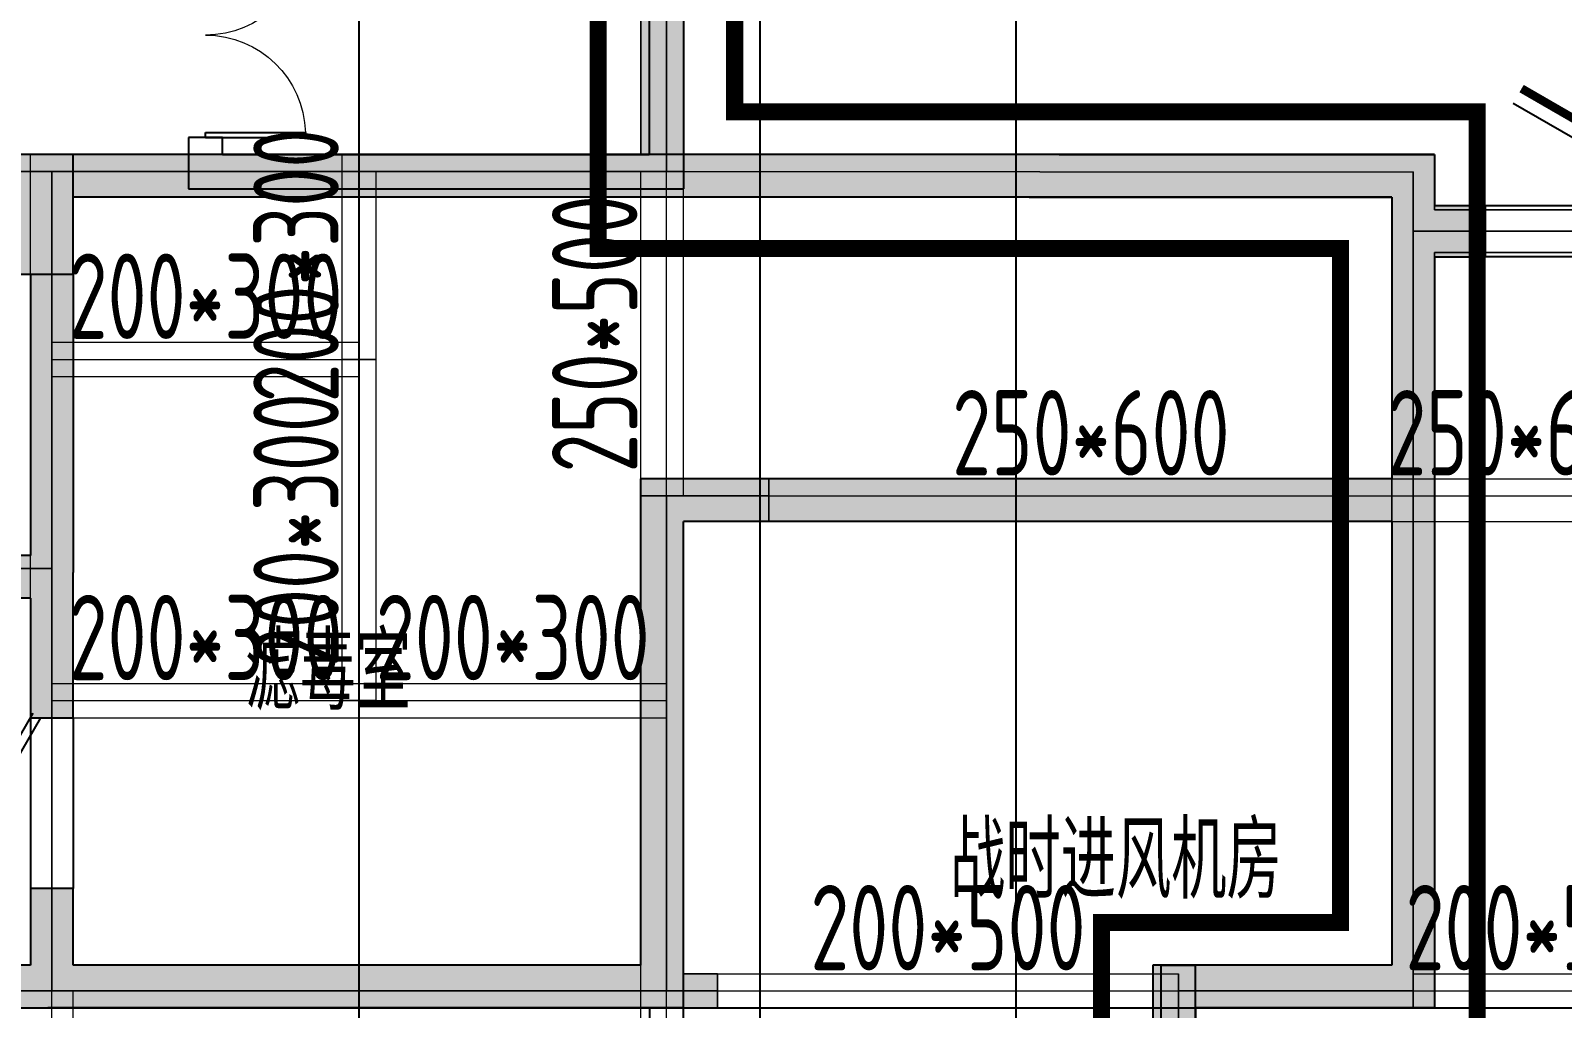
# Model space of a CAD drawing. Extents: x 369444 to 684549, y -549309 to 575337.
# Drawn here: x 409249 to 418224, y 455254 to 460983 of the extents above; entities that cross this region are included whole.
import ezdxf

# ---------------------------------------------------------------- set-up
doc = ezdxf.new("R2010")
doc.units = 0
doc.header["$LTSCALE"] = 1000
doc.header["$MEASUREMENT"] = 0
doc.linetypes.add('DASH', pattern=[0.35, 0.25, -0.1])
for name, color, linetype, lineweight, true_color in [('-1-0-1', 7, 'Continuous', 0, 0xc0c0c0), ('-1-1-2', 7, 'Continuous', 0, 0xc0c0c0), ('-2-0-1', 1, 'Continuous', 0, 0xff0000), ('-2-1-2', 9, 'Continuous', 0, 0x808080), ('1-6-1', 7, 'Continuous', 0, 0x55ff55), ('1-6-2', 7, 'Continuous', 0, 0x55ff55), ('12-6-1', 4, 'Continuous', 0, 0x00ffff), ('12-6-2', 4, 'Continuous', 0, 0x00ffff), ('12-6-5', 4, 'Continuous', 0, 0x00ffff)]:
    doc.layers.add(name, color=color, linetype=linetype, lineweight=lineweight, true_color=true_color)
for name, color, linetype in [('A-WALL-HATCH', 8, 'Continuous'), ('COLUMN', 9, 'Continuous'), ('DOTE', 1, 'Continuous'), ('PUB_HATCH', 8, 'Continuous'), ('WALL', 9, 'Continuous'), ('WINDOW', 4, 'Continuous'), ('防火分区线', 7, 'Continuous')]:
    doc.layers.add(name, color=color, linetype=linetype)
doc.styles.add('_TCH_DIM', font='SIMPLEX', dxfattribs={"bigfont": 'GBCBIG'})
doc.styles.add('yjkcad', font='yjkeng.shx', dxfattribs={"width": 0.7, "height": 250, "bigfont": 'yjkchn.shx'})

# ---------------------------------------------------------------- blocks, each defined once
blk = doc.blocks.new('$DorLib2D$00000002')
for p, q in [((-0.5, 0), (-0.5, 0.4875)), ((-0.475, 0.4875), (-0.5, 0.4875)), ((-0.475, 0), (-0.475, 0.4875)), ((0.475, 0), (0.475, 0.4875)), ((0.475, 0.4875), (0.5, 0.4875)), ((0.5, 0), (0.5, 0.4875)), ((-0.5, 0), (-0.475, 0)), ((0.5, 0), (0.475, 0))]:
    blk.add_line(p, q)
at = {"lineweight": 13}
for centre, start, end in [((-0.4875, 0), 0, 88.53072), ((0.4875, 0), 91.46928, 180)]:
    blk.add_arc(centre, 0.4875, start, end, dxfattribs=at)
blk = doc.blocks.new('$DorLib2D$00000192')
at = {"color": 0}
blk.add_line((-0.5, 0.125), (0.366, 0.625), dxfattribs=at)
at = {"color": 0, "const_width": 0.0417}
blk.add_lwpolyline([(-0.5417, 0.1972), (0.3244, 0.6972)], dxfattribs=at)
blk = doc.blocks.new('_FZH')
blk.add_lwpolyline([(-0.5, -0.5), (0.5, -0.5), (0.5, 0.5), (-0.5, 0.5)], close=True)
at = {"layer": 'PUB_HATCH'}
blk.add_solid([(-0.5, -0.5), (0.5, -0.5), (-0.5, 0.5), (0.5, 0.5)], dxfattribs=at)
blk = doc.blocks.new('$DorLib2D$00000182')
at = {"color": 0}
for p, q in [((-0.5267, 0.1129), (0.3394, 0.6129)), ((-0.5, 0.0667), (0.366, 0.5667))]:
    blk.add_line(p, q, dxfattribs=at)

msp = doc.modelspace()

# ---------------------------------------------------------------- hatches: boundary and pattern name
at = {"layer": 'A-WALL-HATCH'}
msp.add_hatch(color=256, dxfattribs=at).paths.add_polyline_path([(409499.6, 459557), (409499.6, 460257), (409049.6, 460257), (409049.6, 459557)])
at = {"layer": 'PUB_HATCH'}
h = msp.add_hatch(color=256, dxfattribs=at)
h.dxf.hatch_style = 1
h.paths.add_polyline_path([(433674.5, 461707), (433674.5, 462107), (434074.5, 462107), (434074.5, 461707)], flags=17)
h.paths.add_polyline_path([(405174.5, 461707), (405174.5, 462107), (404774.5, 462107), (404774.5, 461707)], flags=17)
h.paths.add_polyline_path([(419974.5, 457857), (420074.5, 457857), (420074.5, 458357), (419574.5, 458357), (419574.5, 457857), (419724.5, 457857)], flags=17)
h.paths.add_polyline_path([(420174.5, 458357), (419574.5, 458357), (419574.5, 455257), (419974.5, 455257), (419974.5, 455457), (419824.5, 455457), (419824.5, 458107), (420174.5, 458107)])
h.paths.add_polyline_path([(399474.5, 455257), (399474.5, 460257), (400224.5, 460257), (400224.5, 460007), (399724.5, 460007), (399724.5, 455257)])
h.paths.add_polyline_path([(409249.5, 456957), (409249.5, 460257), (409499.5, 460257), (409499.5, 456957)])
h.paths.add_polyline_path([(393024.5, 457657), (393024.5, 452107), (393524.5, 452107), (393524.5, 451857), (392774.5, 451857), (392774.5, 457657)])
h.paths.add_polyline_path([(396324.5, 451857), (395424.5, 451857), (395424.5, 452107), (396324.5, 452107), (396324.5, 454357), (396574.5, 454357), (396574.5, 452107), (397124.5, 452107), (397124.5, 451857)])
h.paths.add_polyline_path([(402924.5, 453557), (402924.5, 451107), (403824.5, 451107), (403824.5, 450857), (402674.5, 450857), (402674.5, 453557)])
h.paths.add_polyline_path([(405624.5, 459557), (405624.5, 460257), (407674.5, 460257), (407674.5, 460007), (405874.5, 460007), (405874.5, 459557)])
h.paths.add_polyline_path([(416074.5, 453557), (416074.5, 450857), (414924.5, 450857), (414924.5, 451107), (415824.5, 451107), (415824.5, 453557)])
h.paths.add_polyline_path([(413574.5, 458107), (413074.5, 458107), (413074.5, 455457), (413274.5, 455457), (413274.5, 455257), (412824.5, 455257), (412824.5, 458357), (413574.5, 458357)])
h.paths.add_polyline_path([(419274.5, 453557), (419274.5, 450857), (418624.5, 450857), (418624.5, 451107), (419024.5, 451107), (419024.5, 453557)])
h.paths.add_polyline_path([(406974.5, 461656.8), (406974.5, 462557), (410374.5, 462557), (410374.5, 461656.8), (410174.5, 461656.8), (410174.5, 462357), (407174.5, 462357), (407174.5, 461656.7)], flags=17)
h.paths.add_polyline_path([(405274.5, 455457), (405674.5, 455457), (405674.5, 458107), (405174.5, 458107), (405174.5, 458357), (405874.5, 458357), (405874.5, 455257), (405274.5, 455257)])
h.paths.add_polyline_path([(399724.5, 451107), (400124.5, 451107), (400124.5, 450857), (399474.5, 450857), (399474.5, 451857), (398924.5, 451857), (398924.5, 452107), (399474.5, 452107), (399474.5, 453757), (399724.5, 453757), (399724.5, 452107)])
h.paths.add_polyline_path([(405924.5, 451107), (406124.5, 451107), (406124.5, 450857), (405924.5, 450857), (405524.5, 450857), (405524.5, 451107), (405674.5, 451107), (405674.5, 453557), (405924.5, 453557)])
h.paths.add_polyline_path([(418674.5, 458357), (419274.5, 458357), (419274.5, 455257), (418874.5, 455257), (418874.5, 455457), (419024.5, 455457), (419024.5, 458107), (418674.5, 458107)])
h.paths.add_polyline_path([(396324.5, 456907), (396324.5, 457407), (394524.5, 457407), (394524.5, 457657), (396574.5, 457657), (396574.5, 456907)])
h.paths.add_polyline_path([(401924.5, 458107), (401374.5, 458107), (401374.5, 456307), (401124.5, 456307), (401124.5, 458357), (401924.5, 458357)])
h.paths.add_polyline_path([(410174.5, 464207), (410174.5, 464757), (407974.5, 464757), (407974.5, 464207), (407774.5, 464207), (407774.5, 464957), (410374.5, 464957), (410374.5, 464207)], flags=17)
h.paths.add_polyline_path([(413074.5, 451107), (413224.5, 451107), (413224.5, 450857), (412824.5, 450857), (412624.5, 450857), (412624.5, 451107), (412824.5, 451107), (412824.5, 453557), (413074.5, 453557)])
h.paths.add_polyline_path([(439124.5, 455257), (439124.5, 460007), (438624.5, 460007), (438624.5, 460257), (439374.5, 460257), (439374.5, 455257)])
h.paths.add_polyline_path([(429349.5, 456957), (429349.5, 460257), (429599.5, 460257), (429599.5, 456957)])
h.paths.add_polyline_path([(446074.5, 457657), (446074.5, 451857), (445324.5, 451857), (445324.5, 452107), (445824.5, 452107), (445824.5, 457657)])
h.paths.add_polyline_path([(441724.5, 451857), (441724.5, 452107), (442274.5, 452107), (442274.5, 454357), (442524.5, 454357), (442524.5, 452107), (443424.5, 452107), (443424.5, 451857), (442524.5, 451857)])
h.paths.add_polyline_path([(432974.5, 459557), (432974.5, 460007), (431174.5, 460007), (431174.5, 460257), (433224.5, 460257), (433224.5, 459557)])
h.paths.add_polyline_path([(423024.5, 453557), (423024.5, 451107), (423924.5, 451107), (423924.5, 450857), (422774.5, 450857), (422774.5, 453557)])
h.paths.add_polyline_path([(425274.5, 458357), (426024.5, 458357), (426024.5, 455257), (425574.5, 455257), (425574.5, 455457), (425774.5, 455457), (425774.5, 458107), (425274.5, 458107)])
h.paths.add_polyline_path([(419824.5, 453557), (419824.5, 451107), (420224.5, 451107), (420224.5, 450857), (419574.5, 450857), (419574.5, 453557)])
h.paths.add_polyline_path([(431674.5, 461656.8), (431674.5, 462357), (428674.5, 462357), (428674.5, 461656.8), (428474.5, 461656.8), (428474.5, 462557), (431874.5, 462557), (431874.5, 461656.8)], flags=17)
h.paths.add_polyline_path([(433574.5, 455257), (432974.5, 455257), (432974.5, 458357), (433674.5, 458357), (433674.5, 458107), (433174.5, 458107), (433174.5, 455457), (433574.5, 455457)])
h.paths.add_polyline_path([(439124.5, 452107), (439124.5, 453757), (439374.5, 453757), (439374.5, 452107), (439924.5, 452107), (439924.5, 451857), (439374.5, 451857), (439374.5, 450857), (438724.5, 450857), (438724.5, 451107), (439124.5, 451107)])
h.paths.add_polyline_path([(444324.5, 457407), (442524.5, 457407), (442524.5, 456907), (442274.5, 456907), (442274.5, 457657), (444324.5, 457657)])
h.paths.add_polyline_path([(432924.5, 453557), (433174.5, 453557), (433174.5, 451107), (433324.5, 451107), (433324.5, 450857), (432924.5, 450857), (432724.5, 450857), (432724.5, 451107), (432924.5, 451107)])
h.paths.add_polyline_path([(436924.5, 458357), (437724.5, 458357), (437724.5, 456307), (437474.5, 456307), (437474.5, 458107), (436924.5, 458107)])
h.paths.add_polyline_path([(436174.5, 453557), (436174.5, 450857), (435024.5, 450857), (435024.5, 451107), (435924.5, 451107), (435924.5, 453557)])
h.paths.add_polyline_path([(428474.5, 464207), (428474.5, 464957), (431074.5, 464957), (431074.5, 464207), (430874.5, 464207), (430874.5, 464757), (428674.5, 464757), (428674.5, 464207)], flags=17)
h.paths.add_polyline_path([(429349.5, 451107), (429349.5, 454357), (429599.5, 454357), (429599.5, 451107), (430324.5, 451107), (430324.5, 450857), (429349.5, 450857), (428624.5, 450857), (428624.5, 451107)])
h.paths.add_polyline_path([(425774.5, 453557), (426024.5, 453557), (426024.5, 451107), (426224.5, 451107), (426224.5, 450857), (426024.5, 450857), (425624.5, 450857), (425624.5, 451107), (425774.5, 451107)])
h.paths.add_polyline_path([(413074.5, 461657.3), (413324.5, 461657.3), (413324.5, 462157.3), (412824.5, 462157.3), (412824.5, 461657.3)], flags=17)
h.paths.add_polyline_path([(425774.5, 461657), (426024.5, 461657), (426024.5, 462157), (425524.5, 462157), (425524.5, 461657)], flags=17)
edge = h.paths.add_edge_path()
edge.add_line((413074.5, 461657), (413074.5, 460057))
edge.add_line((413074.5, 460057), (411074.5, 460057))
edge.add_line((411074.5, 460057), (411074.5, 460257))
edge.add_line((411074.5, 460257), (412824.5, 460257))
edge.add_line((412824.5, 460257), (412824.5, 461657.3))
edge.add_line((404774.5, 461707), (401874.5, 461707))
edge.add_line((401874.5, 461707), (401874.5, 464457))
edge.add_line((401874.5, 464457), (399674.5, 464457))
edge.add_line((399674.5, 464457), (399674.5, 461657))
edge.add_line((399674.5, 461657), (399174.5, 461657))
edge.add_line((399174.5, 461657), (399174.5, 461857))
edge.add_line((399174.5, 461857), (399474.5, 461857))
edge.add_line((399474.5, 461857), (399474.5, 464457))
edge.add_line((399474.5, 464457), (397174.5, 464457))
edge.add_line((397174.5, 464457), (397174.5, 463507))
edge.add_line((397174.5, 463507), (396924.5, 463507))
edge.add_line((396924.5, 463507), (396924.5, 464457))
edge.add_line((396924.5, 464457), (396924.5, 464907))
edge.add_line((396924.5, 464907), (392224.5, 464907))
edge.add_line((392224.5, 464907), (392224.5, 461907))
edge.add_line((392224.5, 461907), (393024.5, 461907))
edge.add_line((393024.5, 461907), (393024.5, 461157))
edge.add_line((393024.5, 461157), (392774.5, 461157))
edge.add_line((392774.5, 461157), (392774.5, 461657))
edge.add_line((392774.5, 461657), (391974.5, 461657))
edge.add_line((391974.5, 461657), (391974.5, 465157))
edge.add_line((391974.5, 465157), (397174.5, 465157))
edge.add_line((397174.5, 465157), (397174.5, 464707))
edge.add_line((397174.5, 464707), (399674.5, 464707))
edge.add_line((399674.5, 464707), (402124.5, 464707))
edge.add_line((402124.5, 464707), (402124.5, 461957))
edge.add_line((402124.5, 461957), (404774.5, 461957))
edge.add_line((426024.5, 461657), (426024.5, 460257))
edge.add_line((426024.5, 460257), (427774.5, 460257))
edge.add_line((427774.5, 460257), (427774.5, 460057))
edge.add_line((427774.5, 460057), (425774.5, 460057))
edge.add_line((425774.5, 460057), (425774.5, 461657))
edge.add_line((434074.5, 461957), (436724.5, 461957))
edge.add_line((436724.5, 461957), (436724.5, 464707))
edge.add_line((436724.5, 464707), (439174.5, 464707))
edge.add_line((439174.5, 464707), (441674.5, 464707))
edge.add_line((441674.5, 464707), (441674.5, 465157))
edge.add_line((441674.5, 465157), (446874.5, 465157))
edge.add_line((446874.5, 465157), (446874.5, 461657))
edge.add_line((446874.5, 461657), (446074.5, 461657))
edge.add_line((446074.5, 461657), (446074.5, 461157))
edge.add_line((446074.5, 461157), (445824.5, 461157))
edge.add_line((445824.5, 461157), (445824.5, 461907))
edge.add_line((445824.5, 461907), (446624.5, 461907))
edge.add_line((446624.5, 461907), (446624.5, 464907))
edge.add_line((446624.5, 464907), (441924.5, 464907))
edge.add_line((441924.5, 464907), (441924.5, 464457))
edge.add_line((441924.5, 464457), (441924.5, 463507))
edge.add_line((441924.5, 463507), (441674.5, 463507))
edge.add_line((441674.5, 463507), (441674.5, 464457))
edge.add_line((441674.5, 464457), (439374.5, 464457))
edge.add_line((439374.5, 464457), (439374.5, 461857))
edge.add_line((439374.5, 461857), (439674.5, 461857))
edge.add_line((439674.5, 461857), (439674.5, 461657))
edge.add_line((439674.5, 461657), (439174.5, 461657))
edge.add_line((439174.5, 461657), (439174.5, 464457))
edge.add_line((439174.5, 464457), (436974.5, 464457))
edge.add_line((436974.5, 464457), (436974.5, 461707))
edge.add_line((436974.5, 461707), (434074.5, 461707))
edge.add_line((405174.5, 462107), (405174.5, 467557))
edge.add_line((405174.5, 467557), (412274.5, 467557))
edge.add_line((412274.5, 467557), (412274.5, 464707))
edge.add_line((412274.5, 464707), (412824.5, 464707))
edge.add_line((412824.5, 464707), (412824.5, 464307))
edge.add_line((412824.5, 464307), (413074.5, 464307))
edge.add_line((413074.5, 464307), (413074.5, 464957))
edge.add_line((413074.5, 464957), (412524.5, 464957))
edge.add_line((412524.5, 464957), (412524.5, 467557))
edge.add_line((412524.5, 467557), (413374.5, 467557))
edge.add_line((413374.5, 467557), (413374.5, 465557))
edge.add_line((413374.5, 465557), (419424.5, 465557))
edge.add_line((404924.5, 462107), (404924.5, 467807))
edge.add_line((404924.5, 467807), (412274.5, 467807))
edge.add_line((412274.5, 467807), (413624.5, 467807))
edge.add_line((413624.5, 467807), (413624.5, 465807))
edge.add_line((413624.5, 465807), (419424.5, 465807))
edge.add_line((419924.5, 465557), (425474.5, 465557))
edge.add_line((425474.5, 465557), (425474.5, 467557))
edge.add_line((425474.5, 467557), (426324.5, 467557))
edge.add_line((426324.5, 467557), (426324.5, 464957))
edge.add_line((426324.5, 464957), (425774.5, 464957))
edge.add_line((425774.5, 464957), (425774.5, 464307))
edge.add_line((425774.5, 464307), (426024.5, 464307))
edge.add_line((426024.5, 464307), (426024.5, 464707))
edge.add_line((426024.5, 464707), (426574.5, 464707))
edge.add_line((426574.5, 464707), (426574.5, 467557))
edge.add_line((426574.5, 467557), (433674.5, 467557))
edge.add_line((433674.5, 467557), (433674.5, 462107))
edge.add_line((419924.5, 465807), (425224.5, 465807))
edge.add_line((425224.5, 465807), (425224.5, 467807))
edge.add_line((425224.5, 467807), (426574.5, 467807))
edge.add_line((426574.5, 467807), (433924.5, 467807))
edge.add_line((433924.5, 467807), (433924.5, 462107))
h.paths.add_polyline_path([(410224.5, 451107), (410224.5, 450857), (408524.5, 450857), (408524.5, 451107), (409249.5, 451107), (409249.5, 454357), (409499.5, 454357), (409499.5, 451107)])
h = msp.add_hatch(color=256, dxfattribs=at)
h.dxf.hatch_style = 1
h.paths.add_polyline_path([(413074.5, 461657.3), (413074.5, 461657.3), (412824.5, 461657.3), (412824.5, 460257), (411074.5, 460257), (411074.5, 460057), (413074.5, 460057)])
for points in [[(409499.6, 460257), (409499.6, 460007), (417224.6, 460007), (417474.6, 460257)], [(417474.6, 460257), (417224.6, 460007), (417224.6, 459657), (417424.6, 459777), (417474.6, 459957)], [(417474.6, 459657), (417774.6, 459657), (417774.6, 459957), (417474.6, 459957), (417424.6, 459777)], [(417424.6, 459777), (417224.6, 459657), (417224.6, 458357), (417274.6, 458207), (417474.6, 458107), (417474.6, 459657)], [(409499.6, 459557), (409249.6, 459557), (409249.6, 457907), (409299.6, 457787), (409499.6, 457807)], [(417274.6, 458207), (417224.6, 458357), (412824.6, 458357), (413074.6, 458107), (417224.6, 458107)], [(412824.6, 455507), (413074.6, 455257), (413074.6, 458107), (412824.6, 458357)], [(417274.6, 458207), (417224.6, 458107), (417224.6, 455507), (417474.6, 455257), (417474.6, 458107)], [(409299.6, 457787), (409249.6, 457907), (407774.6, 457907), (407674.6, 457897), (407774.6, 457657), (409249.6, 457657)], [(409249.6, 457657), (409249.6, 456957), (409499.6, 456957), (409499.6, 457807), (409299.6, 457787)], [(409499.6, 455507), (409499.6, 455957), (409249.6, 455957), (409249.6, 455507), (409366.3, 455423.6)], [(409249.6, 455507), (407374.6, 455507), (407374.6, 455257), (409349.6, 455257), (409366.3, 455423.6)], [(413074.6, 455257), (412824.6, 455507), (409499.6, 455507), (409366.3, 455423.6), (409349.6, 455257)], [(417474.6, 455257), (417224.6, 455507), (415824.6, 455507), (416074.6, 455257)], [(416074.6, 455257), (415824.6, 455507), (415824.6, 451107), (416074.6, 450857)]]:
    msp.add_hatch(color=256, dxfattribs=at).paths.add_polyline_path(points)

# ---------------------------------------------------------------- linework, layer by layer
at = {"layer": '-1-0-1', "color": 0}
for p in [(409374.4, 460156.9, -3600), (411174.4, 460156.9, -3600), (412974.4, 460156.9, -3600), (417349.3, 460153.8, -3600), (417349.3, 459807.2, -3600), (409374.4, 459056.9, -3600), (411174.4, 459056.9, -3600), (412974.4, 458256.9, -3600), (413574.4, 458256.9, -3600), (417349.3, 458256.9, -3600), (409374.4, 457832.2, -3600), (409374.4, 457056.9, -3600), (411174.4, 457056.9, -3600), (412974.4, 457056.9, -3600), (409374.4, 455356.9, -3600), (412974.4, 455356.9, -3600), (413274.4, 455356.9, -3600), (415974.4, 455356.9, -3600), (417349.3, 455356.9, -3600)]:
    msp.add_point(p, dxfattribs=at)
at = {"layer": '-1-1-2', "color": 0}
for p, q in [((409374.4, 460156.9, -3600), (409374.4, 460156.9)), ((411174.4, 460156.9, -3600), (411174.4, 460156.9)), ((412974.4, 460156.9, -3600), (412974.4, 460156.9)), ((417349.3, 460153.8, -3600), (417349.3, 460153.8)), ((417349.3, 459807.2, -3600), (417349.3, 459807.2)), ((409374.4, 459056.9, -3600), (409374.4, 459056.9)), ((411174.4, 459056.9, -3600), (411174.4, 459056.9)), ((412974.4, 458256.9, -3600), (412974.4, 458256.9)), ((413574.4, 458256.9, -3600), (413574.4, 458256.9)), ((417349.3, 458256.9, -3600), (417349.3, 458256.9)), ((409374.4, 457832.2, -3600), (409374.4, 457832.2)), ((409374.4, 457056.9, -3600), (409374.4, 457056.9)), ((411174.4, 457056.9, -3600), (411174.4, 457056.9)), ((412974.4, 457056.9, -3600), (412974.4, 457056.9)), ((409374.4, 455356.9, -3600), (409374.4, 455356.9)), ((412974.4, 455356.9, -3600), (412974.4, 455356.9)), ((413274.4, 455356.9, -3600), (413274.4, 455356.9)), ((415974.4, 455356.9, -3600), (415974.4, 455356.9)), ((417349.3, 455356.9, -3600), (417349.3, 455356.9))]:
    msp.add_line(p, q, dxfattribs=at)
at = {"layer": '-2-0-1', "color": 0}
for p, q in [((412974.4, 460156.9, -3600), (412974.4, 461256.7, -3600)), ((407644.4, 460156.9, -3600), (409374.4, 460156.9, -3600)), ((409374.4, 460156.9, -3600), (411174.4, 460156.9, -3600)), ((409374.4, 459056.9, -3600), (409374.4, 460156.9, -3600)), ((411174.4, 460156.9, -3600), (412974.4, 460156.9, -3600)), ((411174.4, 459056.9, -3600), (411174.4, 460156.9, -3600)), ((412974.4, 460156.9, -3600), (417349.3, 460153.8, -3600)), ((412974.4, 458256.9, -3600), (412974.4, 460156.9, -3600)), ((417349.3, 459807.2, -3600), (417349.3, 460153.8, -3600)), ((417349.3, 459807.2, -3600), (422399.3, 459807.2, -3600)), ((417349.3, 458256.9, -3600), (417349.3, 459807.2, -3600)), ((409374.4, 457832.2, -3600), (409374.4, 459056.9, -3600)), ((409374.4, 459056.9, -3600), (411174.4, 459056.9, -3600)), ((411174.4, 457056.9, -3600), (411174.4, 459056.9, -3600)), ((412974.4, 458256.9, -3600), (413574.4, 458256.9, -3600)), ((412974.4, 457056.9, -3600), (412974.4, 458256.9, -3600)), ((413574.4, 458256.9, -3600), (417349.3, 458256.9, -3600)), ((417349.3, 455356.9, -3600), (417349.3, 458256.9, -3600)), ((417349.3, 458256.9, -3600), (418674.4, 458256.9, -3600)), ((407644.4, 457832.2, -3600), (409374.4, 457832.2, -3600)), ((409374.4, 457056.9, -3600), (409374.4, 457832.2, -3600)), ((409374.4, 455356.9, -3600), (409374.4, 457056.9, -3600)), ((409374.4, 457056.9, -3600), (411174.4, 457056.9, -3600)), ((411174.4, 457056.9, -3600), (412974.4, 457056.9, -3600)), ((412974.4, 455356.9, -3600), (412974.4, 457056.9, -3600)), ((405774.4, 455356.9, -3600), (409374.4, 455356.9, -3600)), ((409374.4, 455356.9, -3600), (412974.4, 455356.9, -3600)), ((409374.4, 454356.9, -3600), (409374.4, 455356.9, -3600)), ((412974.4, 453556.9, -3600), (412974.4, 455356.9, -3600)), ((412974.4, 455356.9, -3600), (413274.4, 455356.9, -3600)), ((413274.4, 455356.9, -3600), (415974.4, 455356.9, -3600)), ((415974.4, 454231.9, -3600), (415974.4, 455356.9, -3600)), ((415974.4, 455356.9, -3600), (417349.3, 455356.9, -3600)), ((417349.3, 455356.9, -3600), (418874.4, 455356.9, -3600))]:
    msp.add_line(p, q, dxfattribs=at)
at = {"layer": '-2-1-2', "color": 0}
for p, q in [((412974.4, 460156.9), (412974.4, 461256.7)), ((407644.4, 460156.9), (409374.4, 460156.9)), ((409374.4, 460156.9), (411174.4, 460156.9)), ((409374.4, 459056.9), (409374.4, 460156.9)), ((411174.4, 460156.9), (412974.4, 460156.9)), ((411174.4, 459056.9), (411174.4, 460156.9)), ((412974.4, 460156.9), (417349.3, 460153.8)), ((412974.4, 458256.9), (412974.4, 460156.9)), ((417349.3, 459807.2), (417349.3, 460153.8)), ((417349.3, 459807.2), (422399.3, 459807.2)), ((417349.3, 458256.9), (417349.3, 459807.2)), ((409374.4, 457832.2), (409374.4, 459056.9)), ((409374.4, 459056.9), (411174.4, 459056.9)), ((411174.4, 457056.9), (411174.4, 459056.9)), ((412974.4, 458256.9), (413574.4, 458256.9)), ((412974.4, 457056.9), (412974.4, 458256.9)), ((413574.4, 458256.9), (417349.3, 458256.9)), ((417349.3, 455356.9), (417349.3, 458256.9)), ((417349.3, 458256.9), (418674.4, 458256.9)), ((407644.4, 457832.2), (409374.4, 457832.2)), ((409374.4, 457056.9), (409374.4, 457832.2)), ((409374.4, 455356.9), (409374.4, 457056.9)), ((409374.4, 457056.9), (411174.4, 457056.9)), ((411174.4, 457056.9), (412974.4, 457056.9)), ((412974.4, 455356.9), (412974.4, 457056.9)), ((405774.4, 455356.9), (409374.4, 455356.9)), ((409374.4, 455356.9), (412974.4, 455356.9)), ((409374.4, 454356.9), (409374.4, 455356.9)), ((412974.4, 453556.9), (412974.4, 455356.9)), ((412974.4, 455356.9), (413274.4, 455356.9)), ((413274.4, 455356.9), (415974.4, 455356.9)), ((415974.4, 454231.9), (415974.4, 455356.9)), ((415974.4, 455356.9), (417349.3, 455356.9)), ((417349.3, 455356.9), (418874.4, 455356.9))]:
    msp.add_line(p, q, dxfattribs=at)
at = {"layer": '1-6-1', "color": 0}
for p, q in [((412824.4, 461256.7, -3600), (412824.4, 460256.9, -3600)), ((412824.4, 460256.9), (412824.4, 461256.7)), ((413074.4, 461256.7), (413074.4, 460256.9)), ((413074.4, 460256.9, -3600), (413074.4, 461256.7, -3600)), ((409374.4, 460256.9, -3600), (407644.4, 460256.9, -3600)), ((407644.4, 460256.9), (409374.4, 460256.9)), ((409374.4, 460256.9), (409374.4, 460256.9, -3600)), ((409374.4, 460256.9, -3600), (409374.4, 460256.9)), ((411174.4, 460256.9, -3600), (409374.4, 460256.9, -3600)), ((409374.4, 460256.9), (411174.4, 460256.9)), ((411174.4, 460256.9), (411174.4, 460256.9, -3600)), ((411174.4, 460256.9, -3600), (411174.4, 460256.9)), ((412824.4, 460256.9, -3600), (411174.4, 460256.9, -3600)), ((411174.4, 460256.9), (412824.4, 460256.9)), ((412824.4, 460256.9), (412824.4, 460256.9, -3600)), ((412824.4, 460256.9, -3600), (412824.4, 460256.9)), ((413074.4, 460256.9, -3600), (413074.4, 460256.9)), ((417474.3, 460253.7, -3600), (413074.4, 460256.9, -3600)), ((413074.4, 460256.9), (417474.3, 460253.7)), ((413074.4, 460256.9), (413074.4, 460256.9, -3600)), ((417474.3, 460253.7), (417474.3, 459932.2)), ((417474.3, 460253.7, -3600), (417474.3, 460253.7)), ((417474.3, 459932.2, -3600), (417474.3, 460253.7, -3600)), ((417474.3, 460253.7), (417474.3, 460253.7, -3600)), ((409499.4, 460006.9), (409499.4, 460006.9, -3600)), ((411174.4, 460006.9), (409499.4, 460006.9)), ((409499.4, 460006.9, -3600), (411174.4, 460006.9, -3600)), ((409499.4, 460006.9), (409499.4, 459056.9)), ((409499.4, 460006.9, -3600), (409499.4, 460006.9)), ((409499.4, 459056.9, -3600), (409499.4, 460006.9, -3600)), ((411174.4, 460006.9, -3600), (411174.4, 460006.9)), ((411174.4, 460006.9), (411174.4, 460006.9, -3600)), ((412974.4, 460006.9), (411174.4, 460006.9)), ((411174.4, 460006.9, -3600), (412974.4, 460006.9, -3600)), ((412974.3, 460006.9), (412974.3, 460006.9, -3600)), ((417224.3, 460003.9), (412974.3, 460006.9)), ((412974.3, 460006.9, -3600), (417224.3, 460003.9, -3600)), ((412974.4, 460006.9, -3600), (412974.4, 460006.9)), ((417224.3, 460003.9, -3600), (417224.3, 459807.2, -3600)), ((417224.3, 460003.9), (417224.3, 460003.9, -3600)), ((417224.3, 459807.2), (417224.3, 460003.9)), ((417224.3, 460003.9, -3600), (417224.3, 460003.9)), ((417474.3, 459932.2), (417474.3, 459932.2, -3600)), ((417474.3, 459932.2, -3600), (417474.3, 459932.2)), ((422274.3, 459932.2, -3600), (417474.3, 459932.2, -3600)), ((417474.3, 459932.2), (422274.3, 459932.2)), ((417224.3, 459807.2, -3600), (417224.3, 459807.2)), ((417224.3, 459807.2, -3600), (417224.3, 458256.9, -3600)), ((417224.3, 459807.2), (417224.3, 459807.2, -3600)), ((417224.3, 458256.9), (417224.3, 459807.2)), ((417474.3, 459682.2), (417474.3, 458256.9)), ((417474.3, 459682.2, -3600), (417474.3, 459682.2)), ((417474.3, 458256.9, -3600), (417474.3, 459682.2, -3600)), ((417474.3, 459682.2), (417474.3, 459682.2, -3600)), ((422274.3, 459682.2), (417474.3, 459682.2)), ((417474.3, 459682.2, -3600), (422274.3, 459682.2, -3600)), ((409499.4, 459056.9), (409499.4, 457832.2)), ((409499.4, 459056.9, -3600), (409499.4, 459056.9)), ((409499.4, 457832.2, -3600), (409499.4, 459056.9, -3600)), ((409499.4, 459056.9), (409499.4, 459056.9, -3600)), ((412824.4, 458356.9, -3600), (412824.4, 458356.9)), ((413574.4, 458356.9, -3600), (412824.4, 458356.9, -3600)), ((412824.4, 458356.9), (413574.4, 458356.9)), ((412824.4, 458356.9, -3600), (412824.4, 457056.9, -3600)), ((412824.4, 458356.9), (412824.4, 458356.9, -3600)), ((412824.4, 457056.9), (412824.4, 458356.9)), ((413574.4, 458356.9), (413574.4, 458356.9, -3600)), ((413574.4, 458356.9, -3600), (413574.4, 458356.9)), ((413574.4, 458106.9, -3600), (413574.4, 458356.9, -3600)), ((413574.4, 458356.9), (413574.4, 458106.9)), ((417224.3, 458256.9, -3600), (417224.3, 455506.9, -3600)), ((417224.3, 458256.9), (417224.3, 458256.9, -3600)), ((417224.3, 455506.9), (417224.3, 458256.9)), ((417224.3, 458256.9, -3600), (417224.3, 458256.9)), ((417474.3, 458256.9), (417474.3, 455256.9)), ((417474.3, 458256.9, -3600), (417474.3, 458256.9)), ((417474.3, 455256.9, -3600), (417474.3, 458256.9, -3600)), ((417474.3, 458256.9), (417474.3, 458256.9, -3600)), ((413074.4, 458106.9), (413074.4, 458106.9, -3600)), ((413574.4, 458106.9), (413074.4, 458106.9)), ((413074.4, 458106.9, -3600), (413574.4, 458106.9, -3600)), ((413074.4, 458106.9), (413074.4, 457056.9)), ((413074.4, 458106.9, -3600), (413074.4, 458106.9)), ((413074.4, 457056.9, -3600), (413074.4, 458106.9, -3600)), ((413574.4, 458106.9, -3600), (413574.4, 458106.9)), ((413574.4, 458106.9), (413574.4, 458106.9, -3600)), ((409499.4, 457832.2), (409499.4, 457832.2, -3600)), ((409499.4, 457832.2), (409499.4, 457056.9)), ((409499.4, 457832.2, -3600), (409499.4, 457832.2)), ((409499.4, 457056.9, -3600), (409499.4, 457832.2, -3600)), ((409499.4, 457056.9), (409499.4, 455506.9)), ((409499.4, 457056.9, -3600), (409499.4, 457056.9)), ((409499.4, 455506.9, -3600), (409499.4, 457056.9, -3600)), ((409499.4, 457056.9), (409499.4, 457056.9, -3600)), ((412824.4, 457056.9, -3600), (412824.4, 455506.9, -3600)), ((412824.4, 457056.9), (412824.4, 457056.9, -3600)), ((412824.4, 455506.9), (412824.4, 457056.9)), ((412824.4, 457056.9, -3600), (412824.4, 457056.9)), ((413074.4, 457056.9), (413074.4, 455456.9)), ((413074.4, 457056.9, -3600), (413074.4, 457056.9)), ((413074.4, 455456.9, -3600), (413074.4, 457056.9, -3600)), ((413074.4, 457056.9), (413074.4, 457056.9, -3600)), ((409499.4, 455506.9), (409499.4, 455506.9, -3600)), ((409499.4, 455506.9, -3600), (409499.4, 455506.9)), ((412824.4, 455506.9, -3600), (409499.4, 455506.9, -3600)), ((409499.4, 455506.9), (412824.4, 455506.9)), ((412824.4, 455506.9), (412824.4, 455506.9, -3600)), ((412824.4, 455506.9, -3600), (412824.4, 455506.9)), ((415824.4, 455506.9, -3600), (415824.4, 455506.9)), ((417224.3, 455506.9, -3600), (415824.4, 455506.9, -3600)), ((415824.4, 455506.9), (417224.3, 455506.9)), ((415824.4, 455506.9, -3600), (415824.4, 454231.9, -3600)), ((415824.4, 455506.9), (415824.4, 455506.9, -3600)), ((415824.4, 454231.9), (415824.4, 455506.9)), ((417224.3, 455506.9), (417224.3, 455506.9, -3600)), ((417224.3, 455506.9, -3600), (417224.3, 455506.9)), ((413074.4, 455456.9, -3600), (413074.4, 455456.9)), ((413274.4, 455456.9, -3600), (413074.4, 455456.9, -3600)), ((413074.4, 455456.9), (413274.4, 455456.9)), ((413074.4, 455456.9), (413074.4, 455456.9, -3600)), ((413274.4, 455456.9), (413274.4, 455456.9, -3600)), ((413274.4, 455456.9, -3600), (413274.4, 455456.9)), ((413274.4, 455256.9, -3600), (413274.4, 455456.9, -3600)), ((413274.4, 455456.9), (413274.4, 455256.9)), ((409374.4, 455256.9), (405774.4, 455256.9)), ((405774.4, 455256.9, -3600), (409374.4, 455256.9, -3600)), ((409374.4, 455256.9, -3600), (409374.4, 455256.9)), ((409374.4, 455256.9), (409374.4, 455256.9, -3600)), ((412974.4, 455256.9), (409374.4, 455256.9)), ((409374.4, 455256.9, -3600), (412974.4, 455256.9, -3600)), ((412974.4, 455256.9, -3600), (412974.4, 455256.9)), ((412974.4, 455256.9), (412974.4, 455256.9, -3600)), ((413274.4, 455256.9), (412974.4, 455256.9)), ((412974.4, 455256.9, -3600), (413274.4, 455256.9, -3600)), ((413274.4, 455256.9, -3600), (413274.4, 455256.9)), ((413274.4, 455256.9), (413274.4, 455256.9, -3600)), ((416074.4, 455256.9), (416074.4, 455256.9, -3600)), ((417474.3, 455256.9), (416074.4, 455256.9)), ((416074.4, 455256.9, -3600), (417474.3, 455256.9, -3600)), ((416074.4, 455256.9), (416074.4, 454231.9)), ((416074.4, 455256.9, -3600), (416074.4, 455256.9)), ((416074.4, 454231.9, -3600), (416074.4, 455256.9, -3600)), ((417474.3, 455256.9, -3600), (417474.3, 455256.9)), ((417474.3, 455256.9), (417474.3, 455256.9, -3600))]:
    msp.add_line(p, q, dxfattribs=at)
at = {"layer": '1-6-2', "color": 0}
for p, q in [((412974.4, 461256.7), (412974.4, 460156.9)), ((412974.4, 460156.9, -3600), (412974.4, 461256.7, -3600)), ((409374.4, 460156.9), (407644.4, 460156.9)), ((407644.4, 460156.9, -3600), (409374.4, 460156.9, -3600)), ((409374.4, 460156.9, -3600), (409374.4, 460156.9)), ((409374.4, 460156.9), (409374.4, 460156.9, -3600)), ((411174.4, 460156.9), (409374.4, 460156.9)), ((409374.4, 460156.9, -3600), (411174.4, 460156.9, -3600)), ((409374.4, 460156.9), (409374.4, 459056.9)), ((409374.4, 460156.9, -3600), (409374.4, 460156.9)), ((409374.4, 459056.9, -3600), (409374.4, 460156.9, -3600)), ((411174.4, 460156.9, -3600), (411174.4, 460156.9)), ((411174.4, 460156.9), (411174.4, 460156.9, -3600)), ((412974.4, 460156.9), (411174.4, 460156.9)), ((411174.4, 460156.9, -3600), (412974.4, 460156.9, -3600)), ((412974.4, 460156.9), (412974.4, 460156.9, -3600)), ((417349.3, 460153.8), (412974.4, 460156.9)), ((412974.4, 460156.9, -3600), (417349.3, 460153.8, -3600)), ((412974.4, 460156.9, -3600), (412974.4, 460156.9)), ((412974.4, 460156.9), (412974.4, 460156.9, -3600)), ((417349.3, 460153.8), (417349.3, 459807.2)), ((417349.3, 460153.8, -3600), (417349.3, 460153.8)), ((417349.3, 459807.2, -3600), (417349.3, 460153.8, -3600)), ((417349.3, 460153.8, -3600), (417349.3, 460153.8)), ((417349.3, 459807.2), (417349.3, 459807.2, -3600)), ((417349.3, 459807.2), (417349.3, 458256.9)), ((417349.3, 459807.2, -3600), (417349.3, 459807.2)), ((417349.3, 458256.9, -3600), (417349.3, 459807.2, -3600)), ((417349.3, 459807.2), (417349.3, 459807.2, -3600)), ((422399.3, 459807.2), (417349.3, 459807.2)), ((417349.3, 459807.2, -3600), (422399.3, 459807.2, -3600)), ((409374.4, 459056.9), (409374.4, 457832.2)), ((409374.4, 459056.9, -3600), (409374.4, 459056.9)), ((409374.4, 457832.2, -3600), (409374.4, 459056.9, -3600)), ((409374.4, 459056.9), (409374.4, 459056.9, -3600)), ((412974.4, 458256.9), (412974.4, 458256.9, -3600)), ((413574.4, 458256.9), (412974.4, 458256.9)), ((412974.4, 458256.9, -3600), (413574.4, 458256.9, -3600)), ((412974.4, 458256.9), (412974.4, 457056.9)), ((412974.4, 458256.9, -3600), (412974.4, 458256.9)), ((412974.4, 457056.9, -3600), (412974.4, 458256.9, -3600)), ((413574.4, 458256.9, -3600), (413574.4, 458256.9)), ((417349.3, 458256.9), (417349.3, 455356.9)), ((417349.3, 458256.9, -3600), (417349.3, 458256.9)), ((417349.3, 455356.9, -3600), (417349.3, 458256.9, -3600)), ((417349.3, 458256.9), (417349.3, 458256.9, -3600)), ((409374.4, 457832.2), (407644.4, 457832.2)), ((407644.4, 457832.2, -3600), (409374.4, 457832.2, -3600)), ((409374.4, 457832.2, -3600), (409374.4, 457832.2)), ((409374.4, 457832.2), (409374.4, 457832.2, -3600)), ((409374.4, 457832.2), (409374.4, 457056.9)), ((409374.4, 457832.2, -3600), (409374.4, 457832.2)), ((409374.4, 457056.9, -3600), (409374.4, 457832.2, -3600)), ((409374.4, 457056.9), (409374.4, 455356.9)), ((409374.4, 457056.9, -3600), (409374.4, 457056.9)), ((409374.4, 455356.9, -3600), (409374.4, 457056.9, -3600)), ((409374.4, 457056.9), (409374.4, 457056.9, -3600)), ((412974.4, 457056.9), (412974.4, 455356.9)), ((412974.4, 457056.9, -3600), (412974.4, 457056.9)), ((412974.4, 455356.9, -3600), (412974.4, 457056.9, -3600)), ((412974.4, 457056.9), (412974.4, 457056.9, -3600)), ((409374.4, 455356.9), (405774.4, 455356.9)), ((405774.4, 455356.9, -3600), (409374.4, 455356.9, -3600)), ((409374.4, 455356.9), (409374.4, 455356.9, -3600)), ((409374.4, 455356.9, -3600), (409374.4, 455356.9)), ((409374.4, 455356.9), (409374.4, 455356.9, -3600)), ((412974.4, 455356.9), (409374.4, 455356.9)), ((409374.4, 455356.9, -3600), (412974.4, 455356.9, -3600)), ((412974.4, 455356.9, -3600), (412974.4, 455356.9)), ((412974.4, 455356.9), (412974.4, 455356.9, -3600)), ((413274.4, 455356.9), (412974.4, 455356.9)), ((412974.4, 455356.9, -3600), (413274.4, 455356.9, -3600)), ((412974.4, 455356.9), (412974.4, 455356.9, -3600)), ((413274.4, 455356.9, -3600), (413274.4, 455356.9)), ((415974.4, 455356.9), (415974.4, 455356.9, -3600)), ((417349.3, 455356.9), (415974.4, 455356.9)), ((415974.4, 455356.9, -3600), (417349.3, 455356.9, -3600)), ((415974.4, 455356.9), (415974.4, 454231.9)), ((415974.4, 455356.9, -3600), (415974.4, 455356.9)), ((415974.4, 454231.9, -3600), (415974.4, 455356.9, -3600)), ((417349.3, 455356.9, -3600), (417349.3, 455356.9)), ((417349.3, 455356.9), (417349.3, 455356.9, -3600))]:
    msp.add_line(p, q, dxfattribs=at)
at = {"layer": '12-6-1', "color": 0}
for p, q in [((411074.4, 460156.9), (411274.4, 460156.9)), ((411074.4, 460156.9, -300), (411074.4, 460156.9)), ((411274.4, 460156.9, -300), (411074.4, 460156.9, -300)), ((411074.4, 459056.9), (411074.4, 460156.9)), ((411074.4, 459056.9, -300), (411074.4, 460156.9, -300)), ((411274.4, 460156.9), (411274.4, 460156.9, -300)), ((411274.4, 459056.9), (411274.4, 460156.9)), ((411274.4, 459056.9, -300), (411274.4, 460156.9, -300)), ((412824.4, 460156.9), (413074.4, 460156.9)), ((412824.4, 460156.9, -500), (412824.4, 460156.9)), ((413074.4, 460156.9, -500), (412824.4, 460156.9, -500)), ((412824.4, 458256.9), (412824.4, 460156.9)), ((412824.4, 458256.9, -500), (412824.4, 460156.9, -500)), ((413074.4, 460156.9), (413074.4, 460156.9, -500)), ((413074.4, 458256.9), (413074.4, 460156.9)), ((413074.4, 458256.9, -500), (413074.4, 460156.9, -500)), ((409374.4, 459156.9), (409374.4, 458956.9)), ((409374.4, 459156.9, -300), (409374.4, 459156.9)), ((409374.4, 458956.9, -300), (409374.4, 459156.9, -300)), ((409374.4, 459156.9), (411174.4, 459156.9)), ((409374.4, 459156.9, -300), (411174.4, 459156.9, -300)), ((411174.4, 459156.9), (411174.4, 458956.9)), ((411174.4, 459156.9, -300), (411174.4, 459156.9)), ((411174.4, 458956.9, -300), (411174.4, 459156.9, -300)), ((411074.4, 459056.9), (411274.4, 459056.9)), ((411074.4, 459056.9, -300), (411074.4, 459056.9)), ((411274.4, 459056.9, -300), (411074.4, 459056.9, -300)), ((411074.4, 459056.9), (411274.4, 459056.9)), ((411074.4, 459056.9, -300), (411074.4, 459056.9)), ((411274.4, 459056.9, -300), (411074.4, 459056.9, -300)), ((411074.4, 457056.9), (411074.4, 459056.9)), ((411074.4, 457056.9, -300), (411074.4, 459056.9, -300)), ((411274.4, 459056.9), (411274.4, 459056.9, -300)), ((411274.4, 459056.9), (411274.4, 459056.9, -300)), ((411274.4, 457056.9), (411274.4, 459056.9)), ((411274.4, 457056.9, -300), (411274.4, 459056.9, -300)), ((409374.4, 458956.9), (409374.4, 458956.9, -300)), ((409374.4, 458956.9), (411174.4, 458956.9)), ((409374.4, 458956.9, -300), (411174.4, 458956.9, -300)), ((411174.4, 458956.9), (411174.4, 458956.9, -300)), ((413574.4, 458356.9), (413574.4, 458106.9)), ((413574.4, 458356.9, -600), (413574.4, 458356.9)), ((413574.4, 458106.9, -600), (413574.4, 458356.9, -600)), ((413574.4, 458356.9), (417349.3, 458356.9)), ((413574.4, 458356.9, -600), (417349.3, 458356.9, -600)), ((417349.3, 458356.9), (417349.3, 458106.9)), ((417349.3, 458356.9, -600), (417349.3, 458356.9)), ((417349.3, 458106.9, -600), (417349.3, 458356.9, -600)), ((417349.3, 458356.9), (418674.4, 458356.9)), ((417349.3, 458356.9, -600), (418674.4, 458356.9, -600)), ((417349.3, 458356.9), (417349.3, 458106.9)), ((417349.3, 458356.9, -600), (417349.3, 458356.9)), ((417349.3, 458106.9, -600), (417349.3, 458356.9, -600)), ((412824.4, 458256.9), (413074.4, 458256.9)), ((412824.4, 458256.9, -500), (412824.4, 458256.9)), ((413074.4, 458256.9, -500), (412824.4, 458256.9, -500)), ((413074.4, 458256.9), (413074.4, 458256.9, -500)), ((413574.4, 458106.9), (413574.4, 458106.9, -600)), ((413574.4, 458106.9), (417349.3, 458106.9)), ((413574.4, 458106.9, -600), (417349.3, 458106.9, -600)), ((417349.3, 458106.9), (417349.3, 458106.9, -600)), ((417349.3, 458106.9), (418674.4, 458106.9)), ((417349.3, 458106.9, -600), (418674.4, 458106.9, -600)), ((417349.3, 458106.9), (417349.3, 458106.9, -600)), ((409374.4, 457156.9), (409374.4, 456956.9)), ((409374.4, 457156.9, -300), (409374.4, 457156.9)), ((409374.4, 456956.9, -300), (409374.4, 457156.9, -300)), ((409374.4, 457156.9), (411174.4, 457156.9)), ((409374.4, 457156.9, -300), (411174.4, 457156.9, -300)), ((411174.4, 457156.9), (411174.4, 456956.9)), ((411174.4, 457156.9, -300), (411174.4, 457156.9)), ((411174.4, 456956.9, -300), (411174.4, 457156.9, -300)), ((411174.4, 457156.9), (412974.4, 457156.9)), ((411174.4, 457156.9, -300), (412974.4, 457156.9, -300)), ((411174.4, 457156.9), (411174.4, 456956.9)), ((411174.4, 457156.9, -300), (411174.4, 457156.9)), ((411174.4, 456956.9, -300), (411174.4, 457156.9, -300)), ((412974.4, 457156.9), (412974.4, 456956.9)), ((412974.4, 457156.9, -300), (412974.4, 457156.9)), ((412974.4, 456956.9, -300), (412974.4, 457156.9, -300)), ((411074.4, 457056.9), (411274.4, 457056.9)), ((411074.4, 457056.9, -300), (411074.4, 457056.9)), ((411274.4, 457056.9, -300), (411074.4, 457056.9, -300)), ((411274.4, 457056.9), (411274.4, 457056.9, -300)), ((409374.4, 456956.9), (409374.4, 456956.9, -300)), ((409374.4, 456956.9), (411174.4, 456956.9)), ((409374.4, 456956.9, -300), (411174.4, 456956.9, -300)), ((411174.4, 456956.9), (411174.4, 456956.9, -300)), ((411174.4, 456956.9), (412974.4, 456956.9)), ((411174.4, 456956.9, -300), (412974.4, 456956.9, -300)), ((411174.4, 456956.9), (411174.4, 456956.9, -300)), ((412974.4, 456956.9), (412974.4, 456956.9, -300)), ((413274.4, 455456.9), (413274.4, 455256.9)), ((413274.4, 455456.9, -500), (413274.4, 455456.9)), ((413274.4, 455256.9, -500), (413274.4, 455456.9, -500)), ((413274.4, 455456.9), (415974.4, 455456.9)), ((413274.4, 455456.9, -500), (415974.4, 455456.9, -500)), ((415974.4, 455456.9), (415974.4, 455256.9)), ((415974.4, 455456.9, -500), (415974.4, 455456.9)), ((415974.4, 455256.9, -500), (415974.4, 455456.9, -500)), ((417349.3, 455456.9), (417349.3, 455256.9)), ((417349.3, 455456.9, -500), (417349.3, 455456.9)), ((417349.3, 455256.9, -500), (417349.3, 455456.9, -500)), ((417349.3, 455456.9), (418874.4, 455456.9)), ((417349.3, 455456.9, -500), (418874.4, 455456.9, -500)), ((409249.4, 455356.9, -5100), (409499.4, 455356.9, -5100)), ((409499.4, 455356.9, -5600), (409249.4, 455356.9, -5600)), ((409499.4, 455356.9, -5100), (409499.4, 455356.9, -5600)), ((409499.4, 454356.9, -5100), (409499.4, 455356.9, -5100)), ((409499.4, 454356.9, -5600), (409499.4, 455356.9, -5600)), ((412824.4, 455356.9), (413074.4, 455356.9)), ((412824.4, 455356.9, -400), (412824.4, 455356.9)), ((413074.4, 455356.9, -400), (412824.4, 455356.9, -400)), ((412824.4, 453556.9), (412824.4, 455356.9)), ((412824.4, 453556.9, -400), (412824.4, 455356.9, -400)), ((413074.4, 455356.9), (413074.4, 455356.9, -400)), ((413074.4, 453556.9), (413074.4, 455356.9)), ((413074.4, 453556.9, -400), (413074.4, 455356.9, -400)), ((413274.4, 455256.9), (413274.4, 455256.9, -500)), ((413274.4, 455256.9), (415974.4, 455256.9)), ((413274.4, 455256.9, -500), (415974.4, 455256.9, -500)), ((415974.4, 455256.9), (415974.4, 455256.9, -500)), ((417349.3, 455256.9), (417349.3, 455256.9, -500)), ((417349.3, 455256.9), (418874.4, 455256.9)), ((417349.3, 455256.9, -500), (418874.4, 455256.9, -500))]:
    msp.add_line(p, q, dxfattribs=at)
at = {"layer": '12-6-2', "color": 0}
for p, q in [((411174.4, 459056.9), (411174.4, 460156.9)), ((412974.4, 458256.9), (412974.4, 460156.9)), ((409374.4, 459056.9), (411174.4, 459056.9)), ((411174.4, 457056.9), (411174.4, 459056.9)), ((413574.4, 458256.9), (417349.3, 458256.9)), ((417349.3, 458256.9), (418674.4, 458256.9)), ((409374.4, 457056.9), (411174.4, 457056.9)), ((411174.4, 457056.9), (412974.4, 457056.9)), ((409374.4, 454356.9, -5100), (409374.4, 455356.9, -5100)), ((412974.4, 453556.9), (412974.4, 455356.9)), ((413274.4, 455356.9), (415974.4, 455356.9)), ((417349.3, 455356.9), (418874.4, 455356.9))]:
    msp.add_line(p, q, dxfattribs=at)
at = {"layer": 'COLUMN', "color": 8}
for p, q in [((409499.6, 460257), (409049.6, 460257)), ((409499.6, 459557), (409499.6, 460257)), ((409049.6, 459557), (409499.6, 459557))]:
    msp.add_line(p, q, dxfattribs=at)
at = {"layer": 'DOTE', "color": 8}
for p, q in [((411174.5, 261807), (411174.5, 476704.8)), ((413524.5, 59364.2), (413524.5, 476704.8)), ((415024.5, 261807), (415024.5, 476704.8))]:
    msp.add_line(p, q, dxfattribs=at)
at = {"layer": 'DOTE', "color": 8, "lineweight": -2}
msp.add_line((377844.4, 455257), (624570.9, 455257), dxfattribs=at)
at = {"layer": 'PUB_HATCH', "lineweight": 0, "ltscale": 1}
msp.add_lwpolyline([(413074.5, 461657), (413074.5, 460057), (411074.5, 460057), (411074.5, 460257), (412824.5, 460257), (412824.5, 461657.3)], dxfattribs=at)
for points in [[(409249.5, 456957), (409249.5, 460257), (409499.5, 460257), (409499.5, 456957)], [(413574.5, 458107), (413074.5, 458107), (413074.5, 455457), (413274.5, 455457), (413274.5, 455257), (412824.5, 455257), (412824.5, 458357), (413574.5, 458357)]]:
    msp.add_lwpolyline(points, close=True, dxfattribs=at)
at = {"layer": 'WALL'}
for p, q in [((412874.5, 461657.3), (412874.5, 460257)), ((413074.5, 461657), (413074.5, 460057)), ((410374.5, 460357), (410174.5, 460357)), ((410174.5, 460357), (410174.5, 460057)), ((410374.5, 460257), (410374.5, 460357)), ((417474.6, 460257), (409499.6, 460257)), ((410374.5, 460257), (412874.5, 460257)), ((417474.6, 460257), (417474.6, 459957)), ((410174.5, 460057), (413074.5, 460057)), ((417224.6, 460007), (409499.6, 460007)), ((417224.6, 460007), (417224.6, 459657)), ((417774.6, 459957), (417474.6, 459957)), ((417774.6, 459657), (417774.6, 459957)), ((409249.6, 459607, 0), (409249.6, 459607, 0)), ((417224.6, 459657), (417224.6, 458357)), ((417474.6, 459657), (417774.6, 459657)), ((417474.6, 459657), (417474.6, 458107)), ((409249.6, 459557), (409249.6, 457907)), ((409499.6, 459557), (409499.6, 457807)), ((417224.6, 458357), (412824.6, 458357)), ((412824.6, 455507), (412824.6, 458357)), ((417224.6, 458107), (413074.6, 458107)), ((413074.6, 455257), (413074.6, 458107)), ((417224.6, 458107), (417224.6, 455507)), ((417474.6, 458107), (417474.6, 455257)), ((409249.6, 457907), (407774.6, 457907)), ((409499.6, 456957), (409499.6, 457807)), ((409249.6, 457657), (407774.6, 457657)), ((409249.6, 457657), (409249.6, 456957)), ((409249.6, 456957), (409499.6, 456957)), ((409499.6, 455957), (409249.6, 455957)), ((409249.6, 455957), (409249.6, 455507)), ((409499.6, 455507), (409499.6, 455957)), ((409249.6, 455507), (407374.6, 455507)), ((412824.6, 455507), (409499.6, 455507)), ((415824.6, 455507), (415824.6, 451107)), ((417224.6, 455507), (415824.6, 455507)), ((407374.6, 455257), (409349.6, 455257)), ((413074.6, 455257), (409349.6, 455257)), ((412874.6, 455257), (412874.6, 455007)), ((413074.6, 455257), (412874.6, 455257)), ((413074.6, 455007), (413074.6, 455257)), ((416074.6, 455257), (416074.6, 450857)), ((417474.6, 455257), (416074.6, 455257))]:
    msp.add_line(p, q, dxfattribs=at)
at = {"layer": 'WALL', "linetype": 'ByBlock'}
for p, q in [((415874.5, 451057), (415874.5, 455506.9)), ((415874.5, 455506.9), (416074.5, 455506.9)), ((416074.5, 450857), (416074.5, 455506.9))]:
    msp.add_line(p, q, dxfattribs=at)
at = {"layer": 'WINDOW', "color": 0}
for p, q in [((418974.6, 459957, 0), (417774.6, 459957, 0)), ((418974.6, 459657, 0), (417774.6, 459657, 0)), ((409249.6, 456957, 0), (409249.6, 455957, 0)), ((409499.6, 456957, 0), (409499.6, 455957, 0))]:
    msp.add_line(p, q, dxfattribs=at)
at = {"layer": '防火分区线', "color": 3, "linetype": 'DASH', "ltscale": 8, "const_width": 100}
for points in [[(388224.4, 468396.8), (397574.4, 468397.7), (397574.4, 465157), (402574.5, 465157), (402574.5, 462407), (404474.5, 462407), (404474.5, 468207), (412874.5, 468207), (412874.5, 465207), (413374.5, 465207), (413374.5, 460507), (417724.5, 460507), (417724.5, 454956.9), (416324.5, 454956.9), (416324.5, 450557), (415574.5, 450557), (415574.5, 428156.9), (415849.5, 428156.9), (415849.5, 423406.9), (418574.5, 423406.9), (418574.5, 409642.7)], [(396774.4, 464357), (401774.5, 464357), (401774.5, 461607), (405274.5, 461607), (405274.5, 467407), (412074.5, 467407), (412074.5, 464407), (412574.5, 464407), (412574.5, 459707), (416924.5, 459707), (416924.5, 455756.9), (415524.5, 455756.9), (415524.5, 451357), (414774.5, 451357), (414774.5, 427356.9), (415049.5, 427356.9), (415049.5, 423057), (415049.5, 422606.9), (417774.5, 422606.9), (417774.5, 408842.7)]]:
    msp.add_lwpolyline(points, dxfattribs=at)
at = {"layer": '防火分区线', "color": 114, "linetype": 'DASH', "ltscale": 8, "const_width": 100}
for points in [[(441224.5, 465157), (436274.5, 465157), (436274.5, 462407), (434374.5, 462407), (434374.5, 467807.1), (434374.5, 468257), (424474.5, 468257), (424474.5, 466207.1), (414374.5, 466207), (414374.5, 468207), (412074.5, 468207), (412074.5, 464407), (412574.5, 464407), (412574.5, 459707), (416924.5, 459707), (416924.5, 455756.9), (415524.5, 455756.9), (415524.5, 451357), (414774.5, 451357), (414774.5, 427356.9), (415049.5, 427356.9), (415049.5, 423057)], [(442024.5, 464357), (437074.5, 464357), (437074.5, 461607), (433574.5, 461607), (433574.5, 467457), (425274.5, 467457), (425274.5, 465407.1), (413574.5, 465407), (413574.5, 467407), (412874.5, 467407), (412874.5, 465207), (413374.5, 465207), (413374.5, 460507), (417724.5, 460507), (417724.5, 454956.9), (416324.5, 454956.9), (416324.5, 450557), (415574.5, 450557), (415574.5, 428156.9), (415849.5, 428156.9), (415849.5, 423407.1), (465574.6, 423442.4)]]:
    msp.add_lwpolyline(points, dxfattribs=at)

# ---------------------------------------------------------------- block references
at = {"layer": 'WALL', "xscale": 449.9999465942383, "yscale": 699.9995498657227, "zscale": 699.9995498657227}
msp.add_blockref('_FZH', (409274.6, 459907, 0), dxfattribs=at)
at = {"layer": 'WINDOW', "xscale": -1200, "yscale": 1200, "zscale": 1200, "rotation": 270}
msp.add_blockref('$DorLib2D$00000002', (410274.5, 460957), dxfattribs=at)
at = {"layer": 'WINDOW', "color": 0, "xscale": -1200, "yscale": 1200, "zscale": 1200}
msp.add_blockref('$DorLib2D$00000192', (418374.6, 459807), dxfattribs=at)
at = {"layer": 'WINDOW', "color": 0, "xscale": -1000, "yscale": 1000, "zscale": 1000, "rotation": 90}
msp.add_blockref('$DorLib2D$00000182', (409374.6, 456457), dxfattribs=at)

# ---------------------------------------------------------------- texts
at = {"color": 2, "style": '_TCH_DIM'}
for s, p in [('滤毒室', (410505, 457002.1, -300)), ('战时进风机房', (414636.5, 455896.1))]:
    msp.add_text(s, height=450, rotation=360, dxfattribs=at).set_placement(p)
at = {"layer": '12-6-5', "color": 0, "char_height": 500, "attachment_point": 8, "rotation": 90, "style": 'yjkcad'}
for s, insert in [('200*300', (411054.4, 459606.9)), ('250*500', (412804.4, 459206.9)), ('200*300', (411054.4, 458056.9))]:
    msp.add_mtext(s, dxfattribs=dict(at, insert=insert))
at = {"layer": '12-6-5', "color": 0, "char_height": 500, "attachment_point": 8, "style": 'yjkcad'}
for s, insert in [('200*300', (410274.4, 459176.9)), ('250*600', (415461.8, 458376.9)), ('250*600', (418011.8, 458376.9)), ('200*300', (410274.4, 457176.9)), ('200*300', (412074.4, 457176.9)), ('200*500', (414624.4, 455476.9)), ('200*500', (418111.8, 455476.9))]:
    msp.add_mtext(s, dxfattribs=dict(at, insert=insert))

doc.saveas('drawing.dxf')
